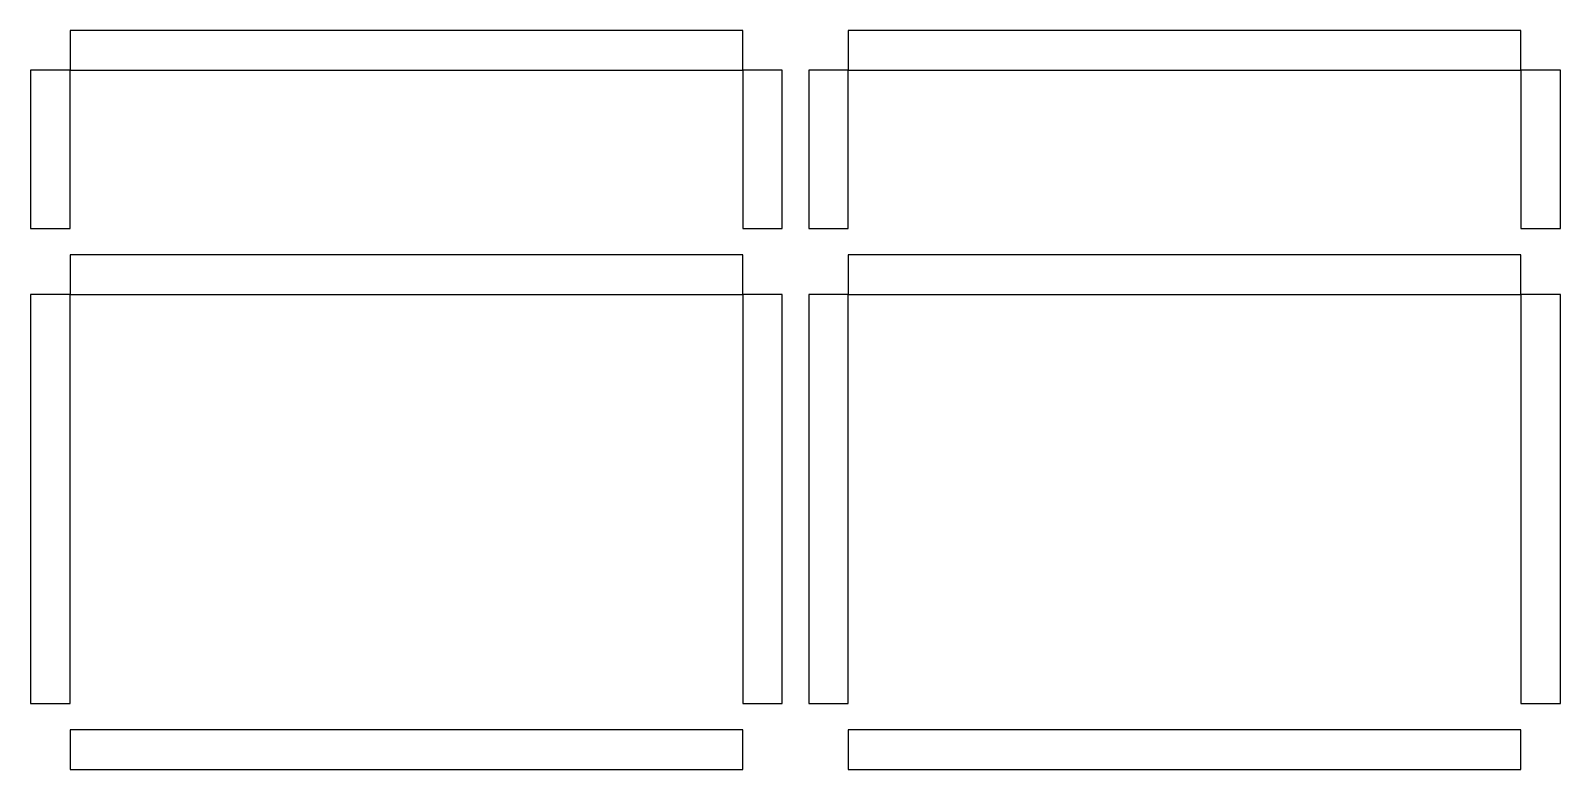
# Model space of a CAD drawing. Header units: metres. Extents: x 20 to 1180, y 70 to 630.
import ezdxf

# ---------------------------------------------------------------- set-up
doc = ezdxf.new("R2010")
doc.units = ezdxf.units.M

msp = doc.modelspace()

# ---------------------------------------------------------------- linework, layer by layer
at = {"layer": 'PARAMETRIX'}
for p, q in [((560, 630), (50, 630)), ((50, 630), (50, 600)), ((560, 600), (560, 630)), ((1150, 630), (640, 630)), ((640, 630), (640, 600)), ((1150, 600), (1150, 630)), ((50, 600), (20, 600)), ((20, 600), (20, 480)), ((50, 600), (560, 600)), ((50, 480), (50, 600)), ((590, 600), (560, 600)), ((560, 600), (560, 480)), ((590, 480), (590, 600)), ((640, 600), (610, 600)), ((610, 600), (610, 480)), ((640, 600), (1150, 600)), ((640, 480), (640, 600)), ((1180, 600), (1150, 600)), ((1150, 600), (1150, 480)), ((1180, 480), (1180, 600)), ((20, 480), (50, 480)), ((560, 480), (590, 480)), ((610, 480), (640, 480)), ((1150, 480), (1180, 480)), ((560, 460), (50, 460)), ((50, 460), (50, 430)), ((560, 430), (560, 460)), ((1150, 460), (640, 460)), ((640, 460), (640, 430)), ((1150, 430), (1150, 460)), ((50, 430), (20, 430)), ((20, 430), (20, 120)), ((50, 430), (560, 430)), ((50, 120), (50, 430)), ((590, 430), (560, 430)), ((560, 430), (560, 120)), ((590, 120), (590, 430)), ((640, 430), (610, 430)), ((610, 430), (610, 120)), ((640, 430), (1150, 430)), ((640, 120), (640, 430)), ((1180, 430), (1150, 430)), ((1150, 430), (1150, 120)), ((1180, 120), (1180, 430)), ((20, 120), (50, 120)), ((560, 120), (590, 120)), ((610, 120), (640, 120)), ((1150, 120), (1180, 120)), ((560, 100), (50, 100)), ((50, 100), (50, 70)), ((560, 70), (560, 100)), ((1150, 100), (640, 100)), ((640, 100), (640, 70)), ((1150, 70), (1150, 100)), ((50, 70), (560, 70)), ((640, 70), (1150, 70))]:
    msp.add_line(p, q, dxfattribs=at)

doc.saveas('drawing.dxf')
